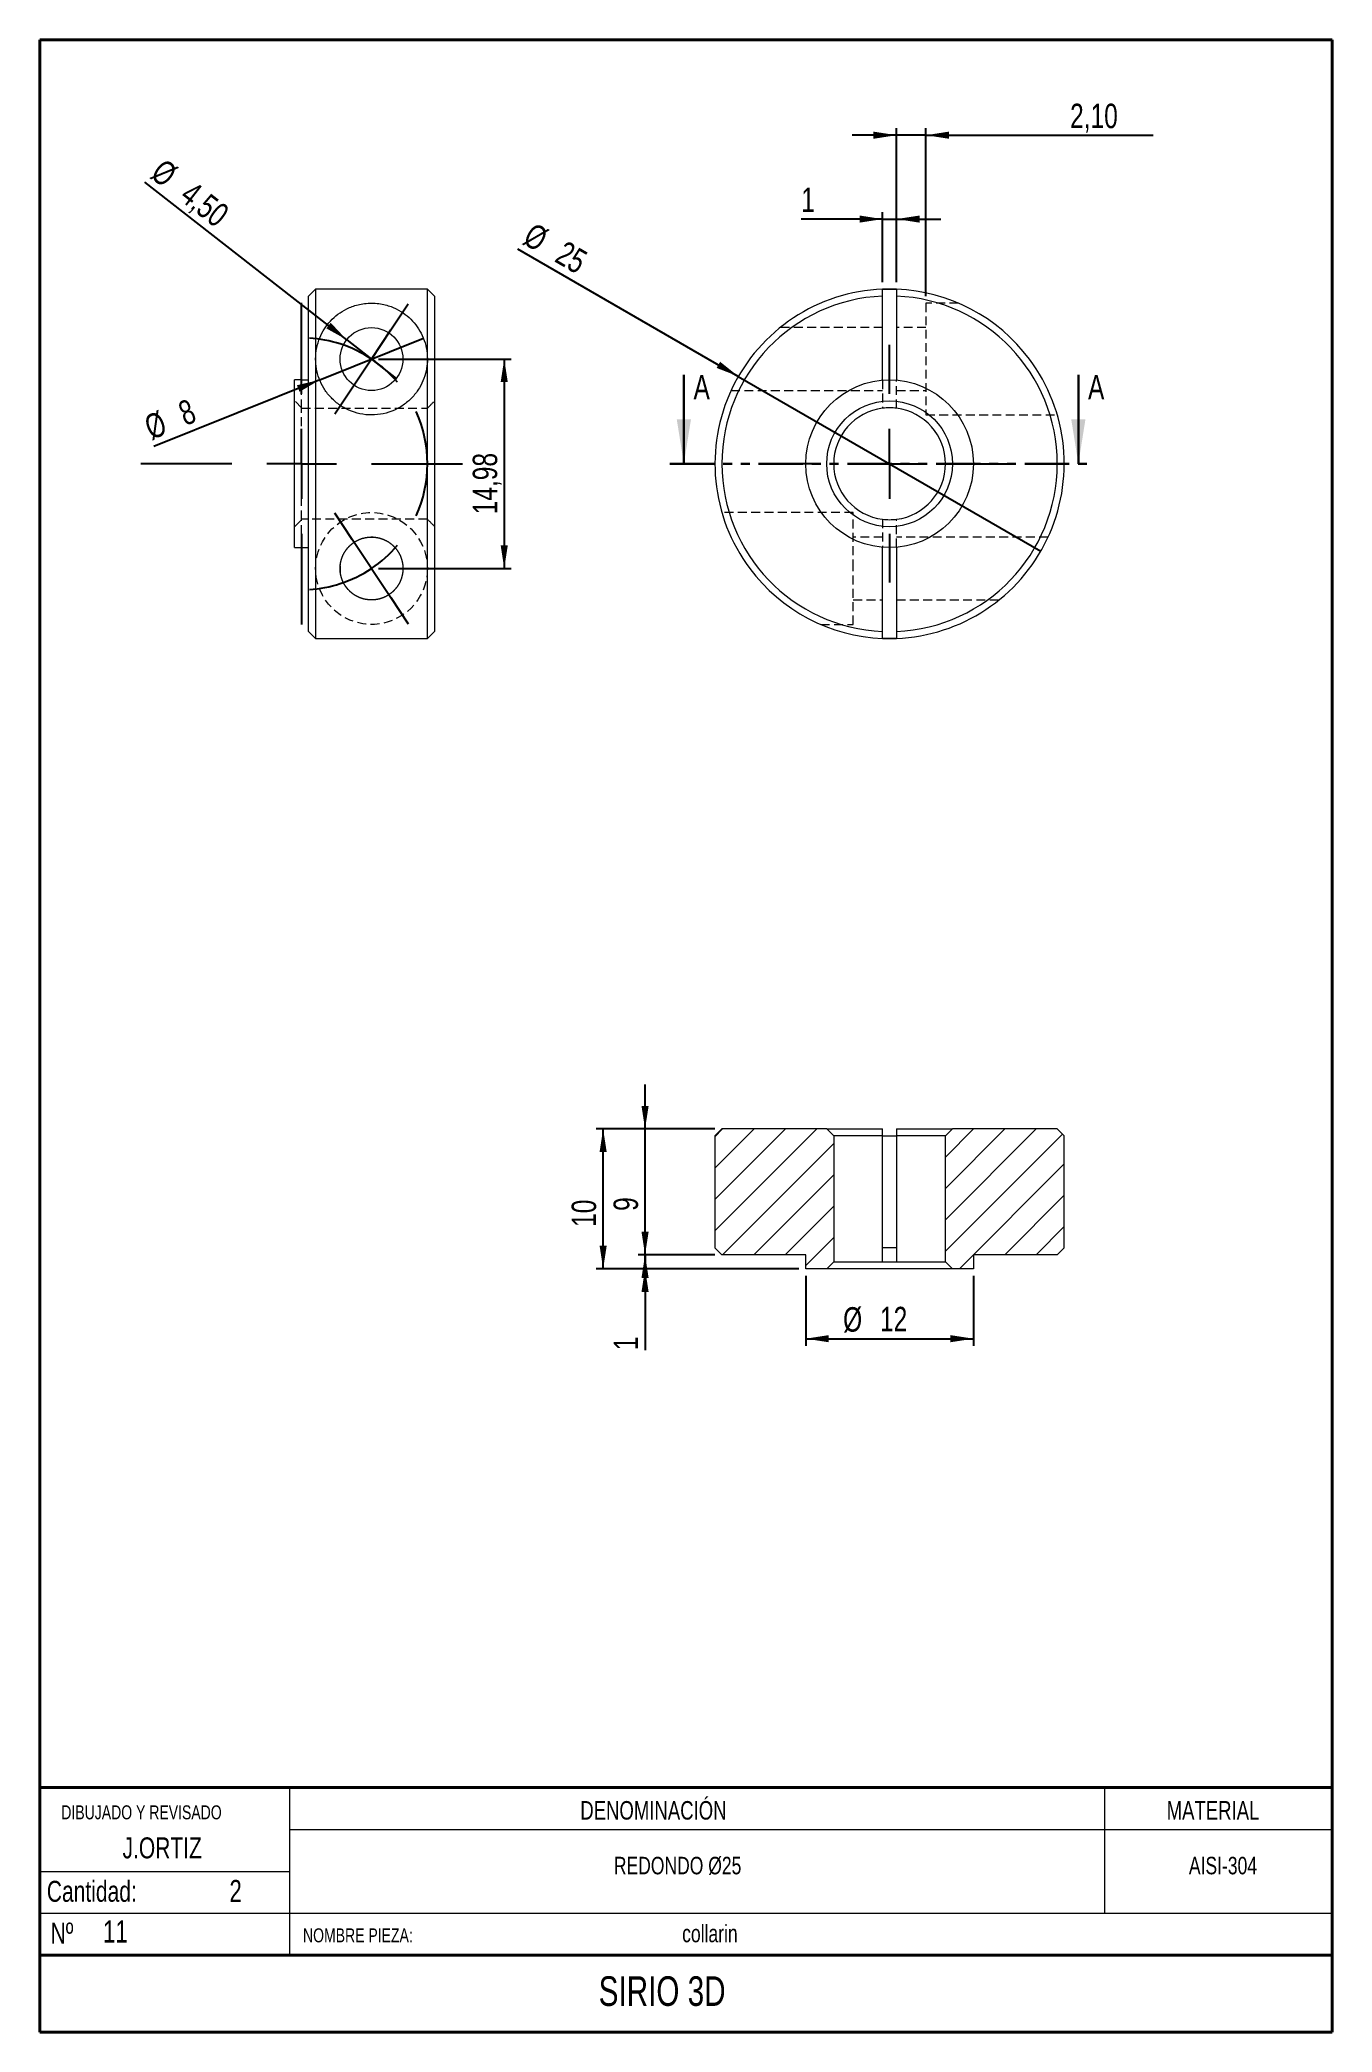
# Model space of a CAD drawing. Header units: millimetres. Extents: x 17 to 202, y 8 to 293.
import ezdxf

# ---------------------------------------------------------------- set-up
doc = ezdxf.new("R2010")
doc.units = ezdxf.units.MM
doc.linetypes.add('HIDDEN', pattern=[1.905, 1.27, -0.635])
doc.linetypes.add('PHANTOM', pattern=[12.7, 6.35, -1.27, 1.27, -1.27, 1.27, -1.27])
doc.layers.add('FORMAT', color=7, linetype='Continuous')
doc.styles.add('SLDTEXTSTYLE0', font='TXT', dxfattribs={"width": 0.75})
doc.dimstyles.new('SLDDIMSTYLE0', dxfattribs={"dimtxt": 3.5, "dimasz": 3.302, "dimexe": 0, "dimexo": 0.0625, "dimgap": 0.875, "dimtad": 1, "dimlfac": 0.5, "dimrnd": 1e-09, "dimzin": 12, "dimdsep": 46, "dimtxsty": 'SLDTEXTSTYLE0', "dimblk1": 'NONE', "dimsah": 1, "dimcen": 0, "dimadec": 0, "dimazin": 3, "dimtfac": 1, "dimtmove": 0, "dimatfit": 3, "dimldrblk": 'NONE', "dimfxl": 0, "dimfrac": 2, "dimtolj": 1, "dimtzin": 12, "dimarcsym": 0})
doc.dimstyles.new('SLDDIMSTYLE1', dxfattribs={"dimtxt": 3.5, "dimasz": 3.302, "dimexe": 0, "dimexo": 0.0625, "dimgap": 0.875, "dimtad": 1, "dimlfac": 0.5, "dimrnd": 1e-09, "dimzin": 12, "dimdsep": 46, "dimtxsty": 'SLDTEXTSTYLE0', "dimsah": 1, "dimcen": 0.09, "dimadec": 0, "dimazin": 3, "dimtfac": 1, "dimtmove": 0, "dimatfit": 0, "dimfxl": 0, "dimfrac": 2, "dimtolj": 1, "dimtzin": 12, "dimarcsym": 0})
doc.dimstyles.new('SLDDIMSTYLE2', dxfattribs={"dimtxt": 3.5, "dimasz": 3.302, "dimexe": 0, "dimexo": 0.0625, "dimgap": 0.875, "dimtad": 1, "dimlfac": 0.5, "dimrnd": 1e-09, "dimzin": 12, "dimdsep": 46, "dimtxsty": 'SLDTEXTSTYLE0', "dimsah": 1, "dimcen": 0.09, "dimadec": 0, "dimazin": 3, "dimtfac": 1, "dimtofl": 0, "dimtmove": 0, "dimatfit": 3, "dimfxl": 0, "dimfrac": 2, "dimtolj": 1, "dimtzin": 12, "dimarcsym": 0})
doc.dimstyles.new('SLDDIMSTYLE3', dxfattribs={"dimtxt": 3.5, "dimasz": 3.302, "dimexe": 0, "dimexo": 0.0625, "dimgap": 0.875, "dimtad": 1, "dimlfac": 0.5, "dimrnd": 1e-09, "dimzin": 12, "dimdsep": 46, "dimtxsty": 'SLDTEXTSTYLE0', "dimblk1": 'NONE', "dimsah": 1, "dimcen": 0, "dimadec": 0, "dimazin": 3, "dimtfac": 1, "dimtmove": 0, "dimatfit": 3, "dimldrblk": 'NONE', "dimfxl": 0, "dimfrac": 2, "dimtolj": 1, "dimtzin": 12, "dimarcsym": 0})

# ---------------------------------------------------------------- blocks, each defined once
blk = doc.blocks.new('_D')
at = {"layer": 'FORMAT'}
for q in [(85.43, 263.08), (160.29, 219.86)]:
    blk.add_line((116.99, 244.86), q, dxfattribs=at)
blk.add_solid([(116.99, 244.86), (114.39, 246.95), (113.88, 246.07)], dxfattribs=at)
at = {"layer": 'FORMAT', "char_height": 3.5, "attachment_point": 1, "rotation": 330, "style": 'SLDTEXTSTYLE0'}
for s, insert in [('%%c', (87.69, 266.98, -9.8)), ('25', (92.28, 264.39, -9.8))]:
    blk.add_mtext(s, dxfattribs=dict(at, insert=insert))
blk = doc.blocks.new('_NONE')
blk = doc.blocks.new('_D_1')
at = {"layer": 'FORMAT'}
for p, q in [((137.64, 258.34), (137.64, 268.36)), ((139.64, 258.34), (139.64, 268.36)), ((137.64, 267.36), (125.99, 267.36)), ((137.64, 267.36), (139.64, 267.36)), ((139.64, 267.36), (145.99, 267.36))]:
    blk.add_line(p, q, dxfattribs=at)
for points in [[(137.64, 267.36), (134.34, 267.87), (134.34, 266.85)], [(139.64, 267.36), (142.94, 266.85), (142.94, 267.87)]]:
    blk.add_solid(points, dxfattribs=at)
at = {"layer": 'FORMAT', "insert": (125.99, 271.87, -9.8), "char_height": 3.5, "attachment_point": 1, "style": 'SLDTEXTSTYLE0'}
blk.add_mtext('1', dxfattribs=at)
blk = doc.blocks.new('_D_2')
at = {"layer": 'FORMAT'}
for p, q in [((139.64, 279.36), (133.29, 279.36)), ((139.64, 258.34), (139.64, 280.36)), ((143.84, 279.36), (139.64, 279.36)), ((143.84, 256.34), (143.84, 280.36)), ((143.84, 279.36), (176.37, 279.36))]:
    blk.add_line(p, q, dxfattribs=at)
for points in [[(139.64, 279.36), (136.34, 279.87), (136.34, 278.85)], [(143.84, 279.36), (147.14, 278.85), (147.14, 279.87)]]:
    blk.add_solid(points, dxfattribs=at)
at = {"layer": 'FORMAT', "insert": (164.48, 283.87, -9.8), "char_height": 3.5, "attachment_point": 1, "style": 'SLDTEXTSTYLE0'}
blk.add_mtext('2,10', dxfattribs=at)
blk = doc.blocks.new('SW_CENTERMARKSYMBOL_0')
at = {"layer": 'FORMAT', "color": 0}
for p, q in [((0, 10), (0, 17)), ((0, 0), (0, 5)), ((-10, 0), (-17, 0)), ((0, 0), (-5, 0)), ((0, 0), (0, -5)), ((0, 0), (5, 0)), ((10, 0), (17, 0)), ((0, -10), (0, -17))]:
    blk.add_line(p, q, dxfattribs=at)
blk = doc.blocks.new('_D_3')
at = {"layer": 'FORMAT'}
for p, q in [((65.48, 247.34), (84.48, 247.34)), ((83.48, 247.34), (83.48, 217.38)), ((65.48, 217.38), (84.48, 217.38))]:
    blk.add_line(p, q, dxfattribs=at)
for points in [[(83.48, 247.34), (82.97, 244.04), (83.99, 244.04)], [(83.48, 217.38), (83.99, 220.68), (82.97, 220.68)]]:
    blk.add_solid(points, dxfattribs=at)
at = {"layer": 'FORMAT', "insert": (78.97, 225.12, 0.2), "char_height": 3.5, "attachment_point": 1, "rotation": 90, "style": 'SLDTEXTSTYLE0'}
blk.add_mtext('14,98', dxfattribs=at)
blk = doc.blocks.new('_D_4')
at = {"layer": 'FORMAT'}
for q in [(32.03, 272.63), (68.03, 244.57)]:
    blk.add_line((60.93, 250.1), q, dxfattribs=at)
blk.add_solid([(60.93, 250.1), (58.64, 252.53), (58.01, 251.73)], dxfattribs=at)
at = {"layer": 'FORMAT', "char_height": 3.5, "attachment_point": 1, "rotation": 322.0734, "style": 'SLDTEXTSTYLE0'}
for s, insert in [('%%c', (34.8, 276.18, 0.2)), ('4,50', (38.99, 272.97, 0.2))]:
    blk.add_mtext(s, dxfattribs=dict(at, insert=insert))
blk = doc.blocks.new('_D_5')
at = {"layer": 'FORMAT'}
for q in [(71.9, 250.32), (33.32, 234.81)]:
    blk.add_line((57.06, 244.35), q, dxfattribs=at)
blk.add_solid([(57.06, 244.35), (53.8, 243.59), (54.18, 242.65)], dxfattribs=at)
at = {"layer": 'FORMAT', "char_height": 3.5, "attachment_point": 1, "rotation": 21.8959, "style": 'SLDTEXTSTYLE0'}
for s, insert in [('%%c', (31.64, 238.99, 0.2)), ('8', (36.52, 241, 0.2))]:
    blk.add_mtext(s, dxfattribs=dict(at, insert=insert))
blk = doc.blocks.new('SW_CENTERMARKSYMBOL_1')
at = {"layer": 'FORMAT', "color": 0}
for p, q in [((-10, 24.98), (-10, 37.99)), ((2.78, 34.12), (5.27, 37.86)), ((0, 29.96), (2.78, 34.12)), ((0, 29.96), (-2.78, 25.8)), ((-2.78, 25.8), (-5.27, 22.06)), ((-10, 14.98), (-10, 19.98)), ((-20, 14.98), (-33.01, 14.98)), ((-10, 14.98), (-15, 14.98)), ((-10, 14.98), (-10, 9.98)), ((-10, 14.98), (-5, 14.98)), ((0, 14.98), (13.01, 14.98)), ((-2.78, 4.16), (-5.27, 7.9)), ((-10, 4.98), (-10, -8.03)), ((0, 0), (-2.78, 4.16)), ((0, 0), (2.78, -4.16)), ((2.78, -4.16), (5.27, -7.9))]:
    blk.add_line(p, q, dxfattribs=at)
for start, end in [(72.1803, 86.4954), (56.2746, 72.1803), (40.369, 56.2746), (335.5367, 24.4633), (303.7254, 319.631), (287.8197, 303.7254), (273.5046, 287.8197)]:
    blk.add_arc((-10, 14.98), 18.01, start, end, dxfattribs=at)
blk = doc.blocks.new('_D_6')
at = {"layer": 'FORMAT'}
for p, q in [((103.64, 137.2), (103.64, 143.55)), ((113.64, 137.2), (102.64, 137.2)), ((103.64, 119.2), (103.64, 137.2)), ((113.64, 119.2), (102.64, 119.2)), ((103.64, 119.2), (103.64, 112.85))]:
    blk.add_line(p, q, dxfattribs=at)
for points in [[(103.64, 137.2), (104.15, 140.5), (103.13, 140.5)], [(103.64, 119.2), (103.13, 115.9), (104.15, 115.9)]]:
    blk.add_solid(points, dxfattribs=at)
at = {"layer": 'FORMAT', "insert": (99.13, 125.48, 12.7), "char_height": 3.5, "attachment_point": 1, "rotation": 90, "style": 'SLDTEXTSTYLE0'}
blk.add_mtext('9', dxfattribs=at)
blk = doc.blocks.new('_D_7')
at = {"layer": 'FORMAT'}
for p, q in [((103.64, 119.2), (103.64, 125.55)), ((113.64, 119.2), (102.64, 119.2)), ((125.64, 117.2), (102.64, 117.2)), ((103.64, 117.2), (103.64, 119.2)), ((103.64, 117.2), (103.64, 105.55))]:
    blk.add_line(p, q, dxfattribs=at)
for points in [[(103.64, 119.2), (104.15, 122.5), (103.13, 122.5)], [(103.64, 117.2), (103.13, 113.9), (104.15, 113.9)]]:
    blk.add_solid(points, dxfattribs=at)
at = {"layer": 'FORMAT', "insert": (99.13, 105.55, 12.7), "char_height": 3.5, "attachment_point": 1, "rotation": 90, "style": 'SLDTEXTSTYLE0'}
blk.add_mtext('1', dxfattribs=at)
blk = doc.blocks.new('_D_8')
at = {"layer": 'FORMAT'}
for p, q in [((113.64, 137.2), (96.64, 137.2)), ((97.64, 117.2), (97.64, 137.2)), ((125.64, 117.2), (96.64, 117.2))]:
    blk.add_line(p, q, dxfattribs=at)
for points in [[(97.64, 137.2), (97.13, 133.9), (98.15, 133.9)], [(97.64, 117.2), (98.15, 120.5), (97.13, 120.5)]]:
    blk.add_solid(points, dxfattribs=at)
at = {"layer": 'FORMAT', "insert": (93.13, 123.19, 12.7), "char_height": 3.5, "attachment_point": 1, "rotation": 90, "style": 'SLDTEXTSTYLE0'}
blk.add_mtext('10', dxfattribs=at)
blk = doc.blocks.new('_D_9')
at = {"layer": 'FORMAT'}
for p, q in [((126.64, 116.2), (126.64, 106.2)), ((150.64, 116.2), (150.64, 106.2)), ((126.64, 107.2), (150.64, 107.2))]:
    blk.add_line(p, q, dxfattribs=at)
for points in [[(126.64, 107.2), (129.94, 106.69), (129.94, 107.71)], [(150.64, 107.2), (147.34, 107.71), (147.34, 106.69)]]:
    blk.add_solid(points, dxfattribs=at)
at = {"layer": 'FORMAT', "char_height": 3.5, "attachment_point": 1, "style": 'SLDTEXTSTYLE0'}
for s, insert in [('%%c', (131.99, 111.71, 12.7)), ('12', (137.27, 111.76, 12.7))]:
    blk.add_mtext(s, dxfattribs=dict(at, insert=insert))

msp = doc.modelspace()

# ---------------------------------------------------------------- hatches: boundary and pattern name
at = {"linetype": 'Continuous', "lineweight": 0}
h = msp.add_hatch(dxfattribs=at)
h.set_pattern_fill('ANSI31', style=0)
h.paths.add_polyline_path([(114.642, 137.198), (113.642, 136.198), (113.642, 120.198), (114.642, 119.198), (126.642, 119.198), (126.642, 117.198), (129.642, 117.198), (130.642, 118.198), (130.642, 136.198), (129.642, 137.198)], flags=0)
h = msp.add_hatch(dxfattribs=at)
h.set_pattern_fill('ANSI31', style=0)
h.paths.add_polyline_path([(163.642, 136.198), (162.642, 137.198), (147.642, 137.198), (146.642, 136.198), (146.642, 118.198), (147.642, 117.198), (150.642, 117.198), (150.642, 119.198), (162.642, 119.198), (163.642, 120.198)], flags=0)

# ---------------------------------------------------------------- linework, layer by layer
at = {"color": 7, "linetype": 'Continuous', "lineweight": 40}
for p, q in [((17, 8), (17, 293)), ((17, 293), (202, 293)), ((202, 64), (202, 293)), ((202, 8), (202, 64)), ((17, 43), (202, 43)), ((17, 19), (202, 19)), ((17, 8), (202, 8))]:
    msp.add_line(p, q, dxfattribs=at)
at = {"color": 7, "linetype": 'Continuous', "lineweight": 15}
for p, q in [((56.481, 257.338), (55.481, 256.337)), ((56.481, 257.358), (56.461, 257.338)), ((72.481, 257.358), (56.481, 257.358)), ((56.481, 257.358), (56.481, 257.338)), ((72.481, 257.338), (56.481, 257.338)), ((56.481, 257.338), (56.481, 247.338)), ((72.501, 257.338), (72.481, 257.358)), ((72.481, 257.338), (72.481, 257.358)), ((72.481, 247.338), (72.481, 257.338)), ((73.481, 256.337), (72.481, 257.338)), ((137.642, 256.337), (137.642, 257.338)), ((139.642, 257.338), (139.642, 256.337)), ((55.481, 208.379), (55.481, 256.337)), ((73.481, 256.337), (73.481, 208.379)), ((137.642, 244.317), (137.642, 256.337)), ((139.642, 256.337), (139.642, 244.317)), ((56.481, 247.338), (56.481, 207.378)), ((72.481, 207.378), (72.481, 247.338)), ((54.481, 244.358), (53.481, 244.358)), ((53.481, 232.358), (53.481, 244.358)), ((54.481, 244.358), (54.481, 244.317)), ((55.481, 244.317), (54.481, 244.317)), ((53.481, 220.358), (53.481, 232.358)), ((53.481, 220.358), (54.481, 220.358)), ((54.481, 220.4), (55.481, 220.4)), ((54.481, 220.4), (54.481, 220.358)), ((137.642, 208.379), (137.642, 220.4)), ((139.642, 220.4), (139.642, 208.379)), ((55.481, 208.379), (56.481, 207.378)), ((72.481, 207.378), (73.481, 208.379)), ((137.642, 207.378), (137.642, 208.379)), ((139.642, 208.379), (139.642, 207.378)), ((56.461, 207.378), (56.481, 207.358)), ((56.481, 207.378), (56.481, 207.358)), ((56.481, 207.378), (72.481, 207.378)), ((56.481, 207.358), (72.481, 207.358)), ((72.481, 207.358), (72.501, 207.378)), ((72.481, 207.358), (72.481, 207.378)), ((113.642, 136.198), (114.642, 137.198)), ((129.642, 137.198), (114.642, 137.198)), ((129.642, 137.198), (130.642, 136.198)), ((129.642, 137.198), (137.642, 137.198)), ((139.642, 137.198), (147.642, 137.198)), ((146.642, 136.198), (147.642, 137.198)), ((162.642, 137.198), (147.642, 137.198)), ((162.642, 137.198), (163.642, 136.198)), ((113.642, 136.198), (113.642, 120.198)), ((130.642, 136.198), (130.642, 118.198)), ((137.642, 136.198), (130.642, 136.198)), ((137.642, 118.198), (137.642, 136.198)), ((146.642, 136.198), (139.642, 136.198)), ((139.642, 136.198), (139.642, 118.198)), ((146.642, 118.198), (146.642, 136.198)), ((163.642, 120.198), (163.642, 136.198)), ((114.642, 119.198), (113.642, 120.198)), ((163.642, 120.198), (162.642, 119.198)), ((126.642, 119.198), (114.642, 119.198)), ((126.642, 117.198), (126.642, 119.198)), ((129.642, 117.198), (126.642, 117.198)), ((130.642, 118.198), (129.642, 117.198)), ((147.642, 117.198), (129.642, 117.198)), ((130.642, 118.198), (137.642, 118.198)), ((137.642, 118.198), (139.642, 118.198)), ((139.642, 118.198), (146.642, 118.198)), ((147.642, 117.198), (146.642, 118.198)), ((150.642, 117.198), (147.642, 117.198)), ((162.642, 119.198), (150.642, 119.198)), ((150.642, 119.198), (150.642, 117.198)), ((52.804, 19), (52.79, 43)), ((169.464, 25), (169.464, 43)), ((52.794, 37), (202, 37)), ((17, 31), (52.797, 31)), ((17, 25), (202, 25))]:
    msp.add_line(p, q, dxfattribs=at)
at = {"color": 7, "linetype": 'HIDDEN', "lineweight": 0}
for p, q in [((143.842, 255.338), (143.842, 239.338)), ((148.497, 255.338), (143.842, 255.338)), ((137.642, 251.838), (122.97, 251.838)), ((143.842, 251.838), (139.642, 251.838)), ((54.481, 240.296), (54.481, 244.317)), ((115.949, 242.838), (137.642, 242.838)), ((137.642, 244.317), (137.642, 240.296)), ((139.642, 240.296), (139.642, 244.317)), ((139.642, 242.838), (143.842, 242.838)), ((54.481, 240.358), (53.481, 241.358)), ((54.481, 224.421), (54.481, 240.296)), ((54.481, 240.296), (72.481, 240.296)), ((143.842, 239.338), (162.646, 239.338)), ((133.442, 225.378), (114.637, 225.378)), ((133.442, 217.378), (133.442, 225.378)), ((53.481, 223.358), (54.481, 224.358)), ((72.481, 224.421), (54.481, 224.421)), ((54.481, 220.4), (54.481, 224.421)), ((137.642, 224.421), (137.642, 220.4)), ((139.642, 220.4), (139.642, 224.421)), ((64.481, 221.878), (64.397, 221.877)), ((64.724, 221.872), (64.481, 221.878)), ((137.642, 221.878), (133.442, 221.878)), ((161.334, 221.878), (139.642, 221.878)), ((133.442, 209.378), (133.442, 217.378)), ((133.442, 212.878), (137.642, 212.878)), ((139.642, 212.878), (154.317, 212.878)), ((128.787, 209.378), (133.442, 209.378))]:
    msp.add_line(p, q, dxfattribs=at)
at = {"color": 7, "linetype": 'Continuous', "lineweight": 30}
for p, q in [((109.195, 245.058), (109.195, 232.358)), ((165.665, 245.058), (165.665, 232.358))]:
    msp.add_line(p, q, dxfattribs=at)
at = {"color": 7, "linetype": 'PHANTOM', "lineweight": 30}
msp.add_line((107.195, 232.358), (167.665, 232.358), dxfattribs=at)
at = {"color": 7, "linetype": 'Continuous', "lineweight": 15}
for centre, radius in [((64.481, 247.338), 4.5), ((138.642, 232.358), 12), ((138.642, 232.358), 9)]:
    msp.add_circle(centre, radius, dxfattribs=at)
at = {"color": 7, "linetype": 'HIDDEN', "lineweight": 0}
msp.add_circle((64.481, 217.378), 8, dxfattribs=at)
at = {"color": 7, "linetype": 'Continuous', "lineweight": 15}
for radius, start, end in [(25, 92.29244, 216.8126), (25, 87.70756, 92.29244), (25, 36.8126, 87.70756), (24, 92.38802, 267.61198), (24, 272.38802, 87.61198), (25, 272.29244, 36.8126), (8, 97.18076, 262.81924), (8, 82.81924, 97.18076), (8, 277.18076, 82.81924), (8, 262.81924, 277.18076), (25, 216.8126, 267.70756), (25, 267.70756, 272.29244)]:
    msp.add_arc((138.642, 232.358), radius, start, end, dxfattribs=at)
at = {"color": 7, "linetype": 'HIDDEN', "lineweight": 0}
msp.add_arc((64.481, 217.378), 4.5, 175.09243, 186.69259, dxfattribs=at)
at = {"color": 7, "linetype": 'Continuous', "lineweight": 15}
for points in [[(137.642, 257.338), (138.309, 257.338), (138.977, 257.338), (139.642, 257.338)], [(139.642, 207.378), (138.977, 207.378), (138.309, 207.378), (137.642, 207.378)], [(137.642, 136.198), (137.642, 136.531), (137.642, 136.865), (137.642, 137.198)], [(139.642, 137.198), (139.642, 136.865), (139.642, 136.531), (139.642, 136.198)], [(137.642, 136.198), (138.309, 136.225), (138.977, 136.225), (139.642, 136.198)], [(139.642, 120.198), (138.977, 120.172), (138.309, 120.172), (137.642, 120.198)]]:
    msp.add_open_spline(points, degree=3, dxfattribs=at)
for points, knots in [([(56.481, 247.338), (56.481, 248.444), (56.701, 249.45), (57.454, 251.289), (57.971, 252.083), (58.935, 253.123), (59.292, 253.446), (60.072, 254.031), (60.494, 254.294), (61.44, 254.756), (61.955, 254.954), (62.846, 255.175), (63.156, 255.235), (63.813, 255.317), (64.158, 255.339), (64.844, 255.337), (65.19, 255.314), (65.844, 255.228), (66.158, 255.166), (67.034, 254.944), (67.554, 254.743), (68.489, 254.282), (68.908, 254.019), (69.684, 253.434), (70.039, 253.112), (70.998, 252.073), (71.513, 251.28), (72.262, 249.445), (72.481, 248.442), (72.481, 247.338)], [0, 0, 0, 0, 0.125, 0.125, 0.25, 0.25, 0.3125, 0.3125, 0.375, 0.375, 0.4375, 0.4375, 0.46875, 0.46875, 0.5, 0.5, 0.53125, 0.53125, 0.5625, 0.5625, 0.625, 0.625, 0.6875, 0.6875, 0.75, 0.75, 0.875, 0.875, 1, 1, 1, 1]), ([(72.481, 247.338), (72.481, 246.436), (72.332, 245.506), (71.814, 244.102), (71.597, 243.647), (71.068, 242.77), (70.754, 242.345), (70.028, 241.548), (69.626, 241.188), (68.745, 240.547), (68.259, 240.265), (67.246, 239.811), (66.719, 239.637), (65.622, 239.4), (65.06, 239.34), (63.944, 239.337), (63.379, 239.395), (62.284, 239.626), (61.755, 239.796), (60.737, 240.247), (60.252, 240.526), (59.366, 241.163), (58.955, 241.528), (58.228, 242.32), (57.913, 242.741), (57.375, 243.628), (57.152, 244.092), (56.808, 245.02), (56.683, 245.489), (56.519, 246.426), (56.481, 246.886), (56.481, 247.338)], [0, 0, 0, 0, 0.125, 0.125, 0.1875, 0.1875, 0.25, 0.25, 0.3125, 0.3125, 0.375, 0.375, 0.4375, 0.4375, 0.5, 0.5, 0.5625, 0.5625, 0.625, 0.625, 0.6875, 0.6875, 0.75, 0.75, 0.8125, 0.8125, 0.875, 0.875, 0.9375, 0.9375, 1, 1, 1, 1]), ([(59.981, 216.837), (59.981, 217.92), (60.076, 218.463), (60.389, 219.272), (60.523, 219.54), (60.846, 220.047), (61.036, 220.29), (61.477, 220.743), (61.72, 220.946), (62.256, 221.303), (62.553, 221.458), (63.17, 221.696), (63.491, 221.781), (64.159, 221.879), (64.497, 221.891), (65.166, 221.838), (65.502, 221.774), (66.136, 221.576), (66.441, 221.442), (67.01, 221.115), (67.27, 220.925), (67.74, 220.497), (67.95, 220.261), (68.307, 219.767), (68.458, 219.504), (68.701, 218.969), (68.793, 218.697), (68.924, 218.149), (68.962, 217.872), (68.989, 217.331), (68.978, 217.064), (68.91, 216.539), (68.853, 216.282), (68.699, 215.788), (68.601, 215.55), (68.365, 215.09), (68.225, 214.867), (67.907, 214.449), (67.73, 214.253), (67.331, 213.886), (67.108, 213.713), (66.619, 213.408), (66.353, 213.274), (65.766, 213.054), (65.456, 212.972), (64.794, 212.877), (64.456, 212.866), (63.785, 212.92), (63.459, 212.984), (62.849, 213.173), (62.568, 213.295), (62.054, 213.577), (61.817, 213.741), (61.394, 214.093), (61.205, 214.282), (60.866, 214.686), (60.714, 214.903), (60.455, 215.352), (60.346, 215.586), (60.079, 216.313), (59.981, 216.837), (59.981, 217.92)], [-0.0625, -0.0625, 0, 0, 0.0625, 0.0625, 0.09375, 0.09375, 0.125, 0.125, 0.15625, 0.15625, 0.1875, 0.1875, 0.21875, 0.21875, 0.25, 0.25, 0.28125, 0.28125, 0.3125, 0.3125, 0.34375, 0.34375, 0.375, 0.375, 0.40625, 0.40625, 0.4375, 0.4375, 0.46875, 0.46875, 0.5, 0.5, 0.53125, 0.53125, 0.5625, 0.5625, 0.59375, 0.59375, 0.625, 0.625, 0.65625, 0.65625, 0.6875, 0.6875, 0.71875, 0.71875, 0.75, 0.75, 0.78125, 0.78125, 0.8125, 0.8125, 0.84375, 0.84375, 0.875, 0.875, 0.90625, 0.90625, 0.9375, 0.9375, 1, 1, 1.0625, 1.0625])]:
    msp.add_open_spline(points, degree=3, knots=knots, dxfattribs=at)
at = {"color": 7, "linetype": 'HIDDEN', "lineweight": 0}
for points in [[(72.481, 240.296), (72.814, 240.631), (73.148, 240.967), (73.481, 241.303)], [(73.481, 223.414), (73.148, 223.75), (72.814, 224.085), (72.481, 224.421)]]:
    msp.add_open_spline(points, degree=3, dxfattribs=at)
at = {"color": 7, "linetype": 'Continuous', "lineweight": 30}
for points in [[(109.195, 232.358), (110.211, 238.708), (108.179, 238.708)], [(165.665, 232.358), (166.681, 238.708), (164.649, 238.708)]]:
    msp.add_solid(points, dxfattribs=at)

# ---------------------------------------------------------------- block references
at = {"layer": 'FORMAT'}
for name, p in [('SW_CENTERMARKSYMBOL_1', (64.481, 217.378)), ('SW_CENTERMARKSYMBOL_0', (138.642, 232.358))]:
    msp.add_blockref(name, p, dxfattribs=at)

# ---------------------------------------------------------------- texts
at = {"color": 7, "linetype": 'Continuous', "char_height": 3.5, "attachment_point": 1, "style": 'SLDTEXTSTYLE0'}
for insert in [(110.575, 245.058), (167.046, 245.058)]:
    msp.add_mtext('A', dxfattribs=dict(at, insert=insert))
at = {"color": 7, "linetype": 'Continuous', "lineweight": 0, "style": 'SLDTEXTSTYLE0'}
for s, insert, char_height, attachment_point in [('DIBUJADO Y REVISADO', (20.075, 40.445), 2, 1), ('DENOMINACIÓN', (94.368, 41.054), 2.64583, 1), ('MATERIAL', (178.309, 41.054), 2.6458, 1), ('J.ORTIZ', (34.519, 35.86), 3, 2), ('REDONDO Ø25', (108.297, 33.081), 2.5, 2), ('AISI-304', (186.368, 33.081), 2.5, 2), ('2', (45.028, 29.775), 3.175, 2), ('Nº', (18.539, 23.664), 3, 1), ('NOMBRE PIEZA:', (54.675, 22.851), 2, 1), ('collarin', (112.922, 23.357), 2.5, 2)]:
    msp.add_mtext(s, dxfattribs=dict(at, insert=insert, char_height=char_height, attachment_point=attachment_point))
at = {"layer": 'FORMAT', "attachment_point": 1, "style": 'SLDTEXTSTYLE0'}
for s, insert, char_height in [('Cantidad:', (18.001, 29.651), 3), ('11', (26.043, 23.99), 3.175), ('SIRIO 3D', (97, 15.991), 4.2333)]:
    msp.add_mtext(s, dxfattribs=dict(at, insert=insert, char_height=char_height))

# ---------------------------------------------------------------- dimensions: what is measured, and where the dimension line sits
at = {"layer": 'FORMAT'}
for base, p1, picture, middle in [((139.642, 279.358), (143.842, 255.338), '_D_2', (170.427, 279.358)), ((139.642, 267.358), (137.642, 257.338), '_D_1', (128.706, 267.358))]:
    dim = msp.add_linear_dim(base=base, p1=p1, p2=(139.642, 257.338), dimstyle='SLDDIMSTYLE1', dxfattribs=at)
    dim.commit()
    dim.dimension.update_dxf_attribs({"geometry": picture, "text_midpoint": middle, "dimtype": 160})
for p1, p2, dimstyle, picture, middle in [((68.031, 244.572), (60.932, 250.104), 'SLDDIMSTYLE3', '_D_4', (38.708, 267.421)), ((160.292, 219.858), (116.991, 244.858), 'SLDDIMSTYLE0', '_D', (91.127, 259.791)), ((71.904, 250.322), (57.058, 244.355), 'SLDDIMSTYLE3', '_D_5', (38.155, 236.758))]:
    dim = msp.add_diameter_dim_2p(p1=p1, p2=p2, dimstyle=dimstyle, dxfattribs=at)
    dim.commit()
    dim.dimension.update_dxf_attribs({"geometry": picture, "text_midpoint": middle, "dimtype": 163})
for base, p1, p2, dimstyle, picture, middle in [((83.481, 217.378), (64.481, 247.338), (64.481, 217.378), 'SLDDIMSTYLE2', '_D_3', (83.481, 232.358)), ((103.642, 137.198), (114.642, 119.198), (114.642, 137.198), 'SLDDIMSTYLE2', '_D_6', (103.642, 128.198)), ((97.642, 137.198), (126.642, 117.198), (114.642, 137.198), 'SLDDIMSTYLE2', '_D_8', (97.642, 127.198)), ((103.642, 119.198), (126.642, 117.198), (114.642, 119.198), 'SLDDIMSTYLE1', '_D_7', (103.642, 108.262))]:
    dim = msp.add_linear_dim(base=base, p1=p1, p2=p2, angle=90, dimstyle=dimstyle, dxfattribs=at)
    dim.commit()
    dim.dimension.update_dxf_attribs({"geometry": picture, "text_midpoint": middle, "dimtype": 160})
dim = msp.add_linear_dim(base=(150.642, 107.198), p1=(126.642, 117.198), p2=(150.642, 117.198), angle=0, text='%%c<>', dimstyle='SLDDIMSTYLE2', dxfattribs=at)
dim.commit()
dim.dimension.update_dxf_attribs({"geometry": '_D_9', "text_midpoint": (138.642, 107.198), "dimtype": 160})

doc.saveas('drawing.dxf')
